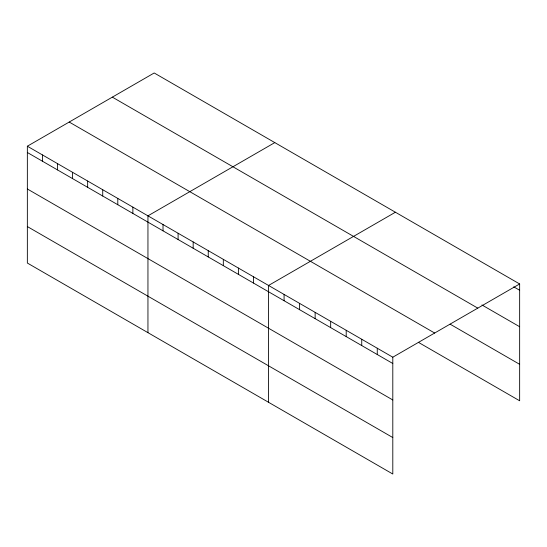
<?xml version="1.0" encoding="UTF-8"?>
<svg xmlns="http://www.w3.org/2000/svg" width="547" height="547" viewBox="0 0 547 547"><rect width="100%" height="100%" fill="white"/><g stroke="black" fill="none" stroke-linecap="round" stroke-linejoin="round"><path stroke-width="0.82" d="M27.35 146.213L392.801 357.198L392.801 474.023L27.35 263.039L27.35 146.213L154.199 72.977L519.65 283.961L519.65 400.787L418.325 342.292M274.799 142.603L147.95 215.839L147.95 332.665M395.399 212.229L268.543 285.466L268.543 402.291M392.801 357.198L519.65 283.961M513.736 286.84L519.65 290.252M481.928 304.952L519.65 326.73M112.34 97.14L477.791 308.132M450.126 324.173L519.65 364.316M69.209 122.043L434.66 333.034M27.35 152.504L392.801 363.495M27.35 188.982L392.801 399.966M27.35 226.561L392.801 437.552M377.266 348.234L377.266 354.524M361.738 339.27L361.738 345.56M346.203 330.299L346.203 336.59M330.668 321.335L330.668 327.626M315.14 312.364L315.14 318.655M299.606 303.4L299.606 309.691M284.078 294.43L284.078 300.72M253.473 276.761L253.473 283.052M238.396 268.057L238.396 274.348M223.32 259.353L223.32 265.644M208.25 250.649L208.25 256.94M193.173 241.945L193.173 248.242M178.096 233.248L178.096 239.538M163.02 224.543L163.02 230.834M132.873 207.135L132.873 213.426M117.796 198.431L117.796 204.722M102.727 189.727L102.727 196.017M87.65 181.023L87.65 187.313M72.573 172.319L72.573 178.616M57.497 163.621L57.497 169.912M42.427 154.917L42.427 161.208"/></g></svg>
